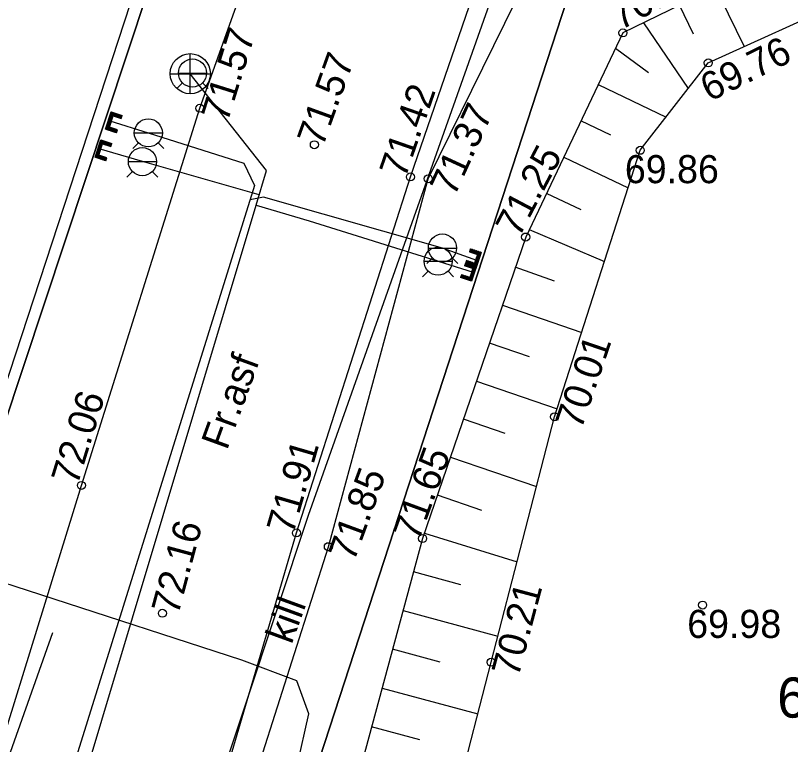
# Model space of a CAD drawing. Extents: x 640815 to 641128, y 6454682 to 6455190.
# Drawn here: x 640915.06 to 640934.37, y 6454902.51 to 6454920.67 of the extents above; entities that cross this region are included whole.
import ezdxf

# ---------------------------------------------------------------- set-up
doc = ezdxf.new("R2010")
doc.units = 0
for name, color, linetype in [('DTRASS', 7, 'Continuous'), ('KKAEV', 7, 'Continuous'), ('KORGUS-EH2000', 7, 'Continuous'), ('KTRASS', 7, 'Continuous'), ('MOOTPIIR', 7, 'Continuous'), ('MPKAABEL', 7, 'Continuous'), ('PIIR', 7, 'Continuous'), ('RELJEEF', 7, 'Continuous'), ('TEE', 7, 'Continuous'), ('VKAEV', 7, 'Continuous'), ('VTRASS', 7, 'Continuous')]:
    doc.layers.add(name, color=color, linetype=linetype)

msp = doc.modelspace()

# ---------------------------------------------------------------- linework, layer by layer
at = {"layer": 'DTRASS'}
for points in [[(640922.355, 6454908.227), (640927.809, 6454923.609), (640930.862, 6454926.188), (640936.29, 6454926.833), (640943.547, 6454922.426), (640944.751, 6454921.105)], [(640916.049, 6454888.849), (640916.298, 6454889.806), (640919.217, 6454898.777), (640922.355, 6454908.227)]]:
    msp.add_lwpolyline(points, dxfattribs=at)
at = {"layer": 'KKAEV'}
for p, q in [((640919.412, 6454918.724), (640919.412, 6454919.724)), ((640918.912, 6454919.224), (640919.912, 6454919.224))]:
    msp.add_line(p, q, dxfattribs=at)
msp.add_circle((640919.412, 6454919.224), 0.5, dxfattribs=at)
at = {"layer": 'KORGUS-EH2000'}
for centre in [(640930.193, 6454920.241), (640932.322, 6454919.493), (640919.651, 6454918.362), (640922.504, 6454917.453), (640930.627, 6454917.315), (640924.9, 6454916.652), (640925.342, 6454916.607), (640927.771, 6454915.155), (640928.491, 6454910.676), (640916.698, 6454908.967), (640922.058, 6454907.784), (640925.202, 6454907.645), (640922.853, 6454907.441), (640932.181, 6454905.987), (640918.717, 6454905.782), (640926.91, 6454904.564)]:
    msp.add_circle(centre, 0.1, dxfattribs=at)
at = {"layer": 'KTRASS'}
for p, q in [((640917.301, 6454917.845), (640917.443, 6454918.272)), ((640917.42, 6454918.202), (640917.512, 6454918.249)), ((640917.426, 6454918.219), (640917.495, 6454918.254)), ((640917.431, 6454918.236), (640917.479, 6454918.26)), ((640917.437, 6454918.253), (640917.462, 6454918.265)), ((640917.442, 6454918.269), (640917.445, 6454918.271)), ((640917.443, 6454918.272), (640917.716, 6454918.181)), ((640917.348, 6454917.868), (640917.467, 6454918.224)), ((640917.358, 6454918.017), (640917.453, 6454918.065)), ((640917.364, 6454918.034), (640917.459, 6454918.082)), ((640917.37, 6454918.051), (640917.465, 6454918.099)), ((640917.375, 6454918.068), (640917.47, 6454918.116)), ((640917.381, 6454918.085), (640917.476, 6454918.132)), ((640917.386, 6454918.101), (640917.481, 6454918.149)), ((640917.392, 6454918.118), (640917.487, 6454918.166)), ((640917.396, 6454917.892), (640917.491, 6454918.177)), ((640917.398, 6454918.135), (640917.579, 6454918.226)), ((640917.403, 6454918.152), (640917.562, 6454918.232)), ((640917.409, 6454918.169), (640917.546, 6454918.237)), ((640917.414, 6454918.185), (640917.529, 6454918.243)), ((640917.467, 6454918.224), (640917.704, 6454918.145)), ((640917.491, 6454918.177), (640917.692, 6454918.11)), ((640917.501, 6454918.173), (640917.596, 6454918.221)), ((640917.518, 6454918.168), (640917.612, 6454918.215)), ((640917.535, 6454918.162), (640917.629, 6454918.21)), ((640917.551, 6454918.156), (640917.646, 6454918.204)), ((640917.568, 6454918.151), (640917.663, 6454918.198)), ((640917.585, 6454918.145), (640917.679, 6454918.193)), ((640917.602, 6454918.14), (640917.696, 6454918.187)), ((640917.618, 6454918.134), (640917.713, 6454918.182)), ((640917.635, 6454918.129), (640917.711, 6454918.167)), ((640917.652, 6454918.123), (640917.706, 6454918.15)), ((640917.669, 6454918.117), (640917.7, 6454918.133)), ((640917.685, 6454918.112), (640917.694, 6454918.116)), ((640917.692, 6454918.11), (640917.716, 6454918.181)), ((640917.302, 6454917.849), (640917.397, 6454917.897)), ((640917.308, 6454917.866), (640917.403, 6454917.914)), ((640917.313, 6454917.841), (640917.408, 6454917.888)), ((640917.314, 6454917.883), (640917.409, 6454917.931)), ((640917.319, 6454917.9), (640917.414, 6454917.947)), ((640917.325, 6454917.916), (640917.42, 6454917.964)), ((640917.33, 6454917.933), (640917.425, 6454917.981)), ((640917.33, 6454917.835), (640917.424, 6454917.883)), ((640917.336, 6454917.95), (640917.431, 6454917.998)), ((640917.342, 6454917.967), (640917.437, 6454918.015)), ((640917.347, 6454917.984), (640917.442, 6454918.031)), ((640917.347, 6454917.829), (640917.441, 6454917.877)), ((640917.585, 6454917.789), (640917.348, 6454917.868)), ((640917.353, 6454918), (640917.448, 6454918.048)), ((640917.363, 6454917.824), (640917.458, 6454917.871)), ((640917.38, 6454917.818), (640917.475, 6454917.866)), ((640917.597, 6454917.825), (640917.396, 6454917.892)), ((640917.574, 6454917.754), (640917.301, 6454917.845)), ((640917.397, 6454917.813), (640917.491, 6454917.86)), ((640917.413, 6454917.807), (640917.508, 6454917.855)), ((640917.43, 6454917.802), (640917.525, 6454917.849)), ((640917.447, 6454917.796), (640917.541, 6454917.844)), ((640917.464, 6454917.79), (640917.558, 6454917.838)), ((640917.48, 6454917.785), (640917.575, 6454917.832)), ((640917.497, 6454917.779), (640917.592, 6454917.827)), ((640917.514, 6454917.774), (640917.594, 6454917.814)), ((640917.531, 6454917.768), (640917.588, 6454917.797)), ((640917.547, 6454917.763), (640917.582, 6454917.78)), ((640917.564, 6454917.757), (640917.577, 6454917.763)), ((640917.574, 6454917.754), (640917.597, 6454917.825)), ((640926.293, 6454914.571), (640926.269, 6454914.499)), ((640926.269, 6454914.499), (640926.471, 6454914.432)), ((640926.353, 6454914.551), (640926.273, 6454914.51)), ((640926.369, 6454914.545), (640926.275, 6454914.498)), ((640926.336, 6454914.556), (640926.278, 6454914.527)), ((640926.281, 6454914.535), (640926.518, 6454914.456)), ((640926.319, 6454914.562), (640926.284, 6454914.544)), ((640926.302, 6454914.567), (640926.29, 6454914.561)), ((640926.386, 6454914.539), (640926.291, 6454914.492)), ((640926.293, 6454914.571), (640926.566, 6454914.48)), ((640926.403, 6454914.534), (640926.308, 6454914.486)), ((640926.419, 6454914.528), (640926.325, 6454914.481)), ((640926.436, 6454914.523), (640926.342, 6454914.475)), ((640926.453, 6454914.517), (640926.358, 6454914.47)), ((640926.47, 6454914.512), (640926.375, 6454914.464)), ((640926.471, 6454914.432), (640926.376, 6454914.148)), ((640926.486, 6454914.506), (640926.392, 6454914.458)), ((640926.518, 6454914.456), (640926.4, 6454914.1)), ((640926.503, 6454914.5), (640926.409, 6454914.453)), ((640926.566, 6454914.48), (640926.423, 6454914.053)), ((640926.52, 6454914.495), (640926.425, 6454914.447)), ((640926.536, 6454914.391), (640926.441, 6454914.343)), ((640926.537, 6454914.489), (640926.442, 6454914.442)), ((640926.542, 6454914.408), (640926.447, 6454914.36)), ((640926.547, 6454914.425), (640926.452, 6454914.377)), ((640926.553, 6454914.442), (640926.458, 6454914.394)), ((640926.553, 6454914.484), (640926.459, 6454914.436)), ((640926.558, 6454914.458), (640926.463, 6454914.411)), ((640926.564, 6454914.475), (640926.469, 6454914.427)), ((640926.174, 6454914.215), (640926.15, 6454914.144)), ((640926.231, 6454914.196), (640926.155, 6454914.157)), ((640926.215, 6454914.201), (640926.161, 6454914.174)), ((640926.198, 6454914.207), (640926.166, 6454914.191)), ((640926.181, 6454914.212), (640926.172, 6454914.208)), ((640926.376, 6454914.148), (640926.174, 6454914.215)), ((640926.474, 6454914.206), (640926.379, 6454914.158)), ((640926.48, 6454914.223), (640926.385, 6454914.175)), ((640926.486, 6454914.24), (640926.391, 6454914.192)), ((640926.491, 6454914.257), (640926.396, 6454914.209)), ((640926.497, 6454914.273), (640926.402, 6454914.226)), ((640926.502, 6454914.29), (640926.407, 6454914.242)), ((640926.508, 6454914.307), (640926.413, 6454914.259)), ((640926.514, 6454914.324), (640926.419, 6454914.276)), ((640926.519, 6454914.341), (640926.424, 6454914.293)), ((640926.525, 6454914.357), (640926.43, 6454914.31)), ((640926.53, 6454914.374), (640926.435, 6454914.326)), ((640926.423, 6454914.053), (640926.15, 6454914.144)), ((640926.248, 6454914.19), (640926.154, 6454914.143)), ((640926.4, 6454914.1), (640926.162, 6454914.179)), ((640926.265, 6454914.185), (640926.17, 6454914.137)), ((640926.281, 6454914.179), (640926.187, 6454914.131)), ((640926.298, 6454914.173), (640926.204, 6454914.126)), ((640926.315, 6454914.168), (640926.22, 6454914.12)), ((640926.332, 6454914.162), (640926.237, 6454914.115)), ((640926.348, 6454914.157), (640926.254, 6454914.109)), ((640926.365, 6454914.151), (640926.271, 6454914.104)), ((640926.469, 6454914.189), (640926.287, 6454914.098)), ((640926.463, 6454914.173), (640926.304, 6454914.092)), ((640926.458, 6454914.156), (640926.321, 6454914.087)), ((640926.452, 6454914.139), (640926.338, 6454914.081)), ((640926.446, 6454914.122), (640926.354, 6454914.076)), ((640926.441, 6454914.105), (640926.371, 6454914.07)), ((640926.435, 6454914.088), (640926.388, 6454914.065)), ((640926.43, 6454914.072), (640926.404, 6454914.059)), ((640926.424, 6454914.055), (640926.421, 6454914.053))]:
    msp.add_line(p, q, dxfattribs=at)
for points in [[(640917.408, 6454918.046), (640918.366, 6454917.749), (640920.745, 6454916.991), (640921.01, 6454916.435), (640915.073, 6454897.408)], [(640926.557, 6454914.569), (640925.696, 6454914.881), (640921.236, 6454916.148), (640920.901, 6454916.085)]]:
    msp.add_lwpolyline(points, dxfattribs=at)
at = {"layer": 'MOOTPIIR'}
msp.add_lwpolyline([(640908.138, 6454891.13), (640918.659, 6454888.035), (640920.844, 6454893.888), (640930.524, 6454887.8), (640947.935, 6454880.905), (640954.271, 6454861.33), (640999.486, 6454841.509), (641012.57, 6454868.75), (641003.35, 6454874.974), (640953.793, 6454922.43), (640945.065, 6454930.788), (640935.397, 6454934.349), (640927.573, 6454933.76), (640919.868, 6454926.933)], close=True, dxfattribs=at)
at = {"layer": 'MPKAABEL'}
msp.add_lwpolyline([(640920.405, 6454895.856), (640920.11, 6454895.837), (640919.874, 6454896.294), (640920.566, 6454897.783), (640922.072, 6454901.985), (640922.367, 6454903.275), (640922.07, 6454904.098), (640920.695, 6454904.616), (640915.689, 6454906.238), (640914.088, 6454906.757), (640913.829, 6454906.702)], dxfattribs=at)
at = {"layer": 'PIIR'}
for points in [[(640922.28, 6454941.81), (640923.52, 6454936.86), (640913.7, 6454907.27), (640875.6, 6454919.26), (640892.37, 6454970.28)], [(640920.55, 6454895.76), (640929.9, 6454924.45), (640936.38, 6454926.17), (640968.56, 6454897.18), (640962.18, 6454880.16)]]:
    msp.add_lwpolyline(points, close=True, dxfattribs=at)
msp.add_lwpolyline([(640875.14, 6454793.48), (640885.26, 6454821.73), (640895.26, 6454850.07), (640904.55, 6454878.61), (640913.7, 6454907.27), (640923.52, 6454936.86), (640922.28, 6454941.81), (640936.38, 6454926.17), (640929.9, 6454924.45), (640920.55, 6454895.76), (640911.95, 6454869.07), (640902.82, 6454841.42), (640894.7, 6454818.77), (640897.3, 6454813.22), (640932.2, 6454800.15), (640960.44, 6454789.58)], dxfattribs=at)
msp.add_lwpolyline([(640875.14, 6454793.48), (640885.26, 6454821.73), (640895.26, 6454850.07), (640904.55, 6454878.61), (640913.7, 6454907.27), (640923.52, 6454936.86), (640922.28, 6454941.81), (640936.38, 6454926.17), (640929.9, 6454924.45), (640920.55, 6454895.76), (640911.95, 6454869.07), (640902.82, 6454841.42), (640894.7, 6454818.77), (640897.3, 6454813.22), (640932.2, 6454800.15), (640960.44, 6454789.58)], dxfattribs=at)
at = {"layer": 'RELJEEF'}
for p, q in [((640932.503, 6454921.369), (640933.22, 6454919.9)), ((640931.958, 6454920.205), (640931.605, 6454920.93)), ((640930.706, 6454920.491), (640931.822, 6454918.851)), ((640930.831, 6454919.244), (640930.008, 6454919.854)), ((640929.579, 6454918.951), (640931.272, 6454918.144)), ((640929.896, 6454917.692), (640929.149, 6454918.048)), ((640928.719, 6454917.145), (640930.326, 6454916.38)), ((640929.153, 6454915.831), (640928.289, 6454916.242)), ((640927.859, 6454915.339), (640929.737, 6454914.548)), ((640928.49, 6454914.055), (640927.513, 6454914.402)), ((640927.19, 6454913.456), (640929.168, 6454912.779)), ((640927.864, 6454912.168), (640926.866, 6454912.51)), ((640926.542, 6454911.563), (640928.555, 6454910.875)), ((640927.256, 6454910.263), (640926.219, 6454910.617)), ((640925.895, 6454909.671), (640928.041, 6454908.937)), ((640926.681, 6454908.345), (640925.571, 6454908.725)), ((640925.248, 6454907.779), (640927.556, 6454907.061)), ((640926.151, 6454906.493), (640924.978, 6454906.816)), ((640924.716, 6454905.851), (640927.078, 6454905.212)), ((640925.641, 6454904.565), (640924.455, 6454904.886)), ((640924.194, 6454903.92), (640926.577, 6454903.275)), ((640925.13, 6454902.631), (640923.932, 6454902.955))]:
    msp.add_line(p, q, dxfattribs=at)
for points in [[(640936.328, 6454927.088), (640936.461, 6454923.682), (640933.993, 6454922.096), (640930.193, 6454920.241), (640927.771, 6454915.155), (640925.202, 6454907.645), (640923.163, 6454900.113), (640923.579, 6454897.644), (640925.078, 6454895.328), (640927.859, 6454894.245), (640929.114, 6454894.664), (640929.875, 6454895.782), (640933.376, 6454894.569), (640942.677, 6454890.921), (640950.841, 6454887.61), (640953.933, 6454886.677)], [(640953.933, 6454886.677), (640951.078, 6454888.782), (640946.814, 6454890.971), (640940.758, 6454893.867), (640934.254, 6454896.638), (640928.558, 6454898.599), (640927.423, 6454897.752), (640926.471, 6454898.696), (640926.052, 6454901.244), (640926.91, 6454904.564), (640928.491, 6454910.676), (640930.627, 6454917.315), (640932.322, 6454919.493), (640935.77, 6454921.054), (640937.466, 6454922.396), (640937.764, 6454924.092), (640936.328, 6454927.088)]]:
    msp.add_lwpolyline(points, dxfattribs=at)
at = {"layer": 'TEE'}
msp.add_line((640915.978, 6454905.293), (640910.685, 6454890.37), dxfattribs=at)
for points in [[(640913.597, 6454898.934), (640916.698, 6454908.967), (640919.651, 6454918.362), (640922.242, 6454925.623), (640928.66, 6454932.242), (640935.194, 6454933.52), (640947.435, 6454927.233), (640954.027, 6454920.485), (640959.542, 6454915.052), (640967.63, 6454907.48), (640976.686, 6454899.112), (640984.993, 6454891.038), (640993.018, 6454883.219), (640998.603, 6454877.889), (641004.079, 6454872.875), (641006.797, 6454872.103), (641009.728, 6454872.548)], [(640918.896, 6454897.03), (640922.058, 6454907.784), (640924.9, 6454916.652), (640927.306, 6454923.655), (640929.886, 6454926.579), (640935.328, 6454927.673), (640936.998, 6454927.264), (640943.779, 6454923.04), (640950.554, 6454916.904), (640955.604, 6454911.23), (640964.324, 6454903.329), (640972.55, 6454895.374), (640981.825, 6454886.749), (640989.2, 6454879.81), (640995.387, 6454874.078), (641000.743, 6454869.193), (641004.75, 6454862.091), (641001.714, 6454855.496), (640997.113, 6454846.316), (640994.156, 6454841.911)], [(640919.469, 6454896.811), (640922.853, 6454907.441), (640925.342, 6454916.607), (640928.611, 6454923.255), (640931.171, 6454925.314), (640936.622, 6454926.029), (640936.998, 6454927.264)]]:
    msp.add_lwpolyline(points, dxfattribs=at)
at = {"layer": 'VKAEV'}
for p, q in [((640919.117, 6454919.24), (640919.817, 6454919.24)), ((640919.22, 6454918.993), (640919.08, 6454918.853)), ((640919.714, 6454918.993), (640919.854, 6454918.853)), ((640918.016, 6454917.749), (640918.716, 6454917.749)), ((640918.119, 6454917.502), (640917.979, 6454917.362)), ((640918.613, 6454917.502), (640918.753, 6454917.362)), ((640917.869, 6454917.033), (640918.569, 6454917.033)), ((640917.972, 6454916.786), (640917.832, 6454916.646)), ((640918.466, 6454916.786), (640918.606, 6454916.646)), ((640925.346, 6454914.881), (640926.046, 6454914.881)), ((640925.449, 6454914.634), (640925.309, 6454914.494)), ((640925.943, 6454914.634), (640926.083, 6454914.494)), ((640925.239, 6454914.552), (640925.939, 6454914.552)), ((640925.342, 6454914.305), (640925.202, 6454914.165)), ((640925.836, 6454914.305), (640925.976, 6454914.165))]:
    msp.add_line(p, q, dxfattribs=at)
for centre in [(640919.467, 6454919.24), (640918.366, 6454917.749), (640918.219, 6454917.033), (640925.696, 6454914.881), (640925.589, 6454914.552)]:
    msp.add_circle(centre, 0.35, dxfattribs=at)
at = {"layer": 'VTRASS'}
for p, q in [((640917.038, 6454917.148), (640917.181, 6454917.575)), ((640917.086, 6454917.172), (640917.204, 6454917.527)), ((640917.133, 6454917.195), (640917.228, 6454917.48)), ((640917.135, 6454917.438), (640917.316, 6454917.53)), ((640917.141, 6454917.455), (640917.3, 6454917.535)), ((640917.146, 6454917.472), (640917.283, 6454917.541)), ((640917.152, 6454917.489), (640917.266, 6454917.546)), ((640917.157, 6454917.506), (640917.25, 6454917.552)), ((640917.163, 6454917.522), (640917.233, 6454917.557)), ((640917.169, 6454917.539), (640917.216, 6454917.563)), ((640917.174, 6454917.556), (640917.199, 6454917.569)), ((640917.18, 6454917.573), (640917.183, 6454917.574)), ((640917.181, 6454917.575), (640917.453, 6454917.484)), ((640917.204, 6454917.527), (640917.441, 6454917.448)), ((640917.228, 6454917.48), (640917.43, 6454917.413)), ((640917.239, 6454917.476), (640917.333, 6454917.524)), ((640917.255, 6454917.471), (640917.35, 6454917.518)), ((640917.272, 6454917.465), (640917.367, 6454917.513)), ((640917.289, 6454917.46), (640917.383, 6454917.507)), ((640917.306, 6454917.454), (640917.4, 6454917.502)), ((640917.322, 6454917.449), (640917.417, 6454917.496)), ((640917.339, 6454917.443), (640917.434, 6454917.491)), ((640917.356, 6454917.437), (640917.45, 6454917.485)), ((640917.43, 6454917.413), (640917.453, 6454917.484)), ((640917.068, 6454917.237), (640917.163, 6454917.284)), ((640917.073, 6454917.253), (640917.168, 6454917.301)), ((640917.079, 6454917.27), (640917.174, 6454917.318)), ((640917.085, 6454917.287), (640917.18, 6454917.335)), ((640917.09, 6454917.304), (640917.185, 6454917.352)), ((640917.096, 6454917.321), (640917.191, 6454917.368)), ((640917.101, 6454917.337), (640917.196, 6454917.385)), ((640917.107, 6454917.354), (640917.202, 6454917.402)), ((640917.113, 6454917.371), (640917.208, 6454917.419)), ((640917.118, 6454917.388), (640917.213, 6454917.436)), ((640917.124, 6454917.405), (640917.219, 6454917.452)), ((640917.129, 6454917.421), (640917.224, 6454917.469)), ((640917.373, 6454917.432), (640917.449, 6454917.47)), ((640917.389, 6454917.426), (640917.443, 6454917.453)), ((640917.406, 6454917.421), (640917.438, 6454917.437)), ((640917.423, 6454917.415), (640917.432, 6454917.42)), ((640917.311, 6454917.057), (640917.038, 6454917.148)), ((640917.04, 6454917.152), (640917.135, 6454917.2)), ((640917.045, 6454917.169), (640917.14, 6454917.217)), ((640917.051, 6454917.186), (640917.146, 6454917.234)), ((640917.051, 6454917.144), (640917.145, 6454917.191)), ((640917.057, 6454917.203), (640917.152, 6454917.251)), ((640917.062, 6454917.22), (640917.157, 6454917.268)), ((640917.067, 6454917.138), (640917.162, 6454917.186)), ((640917.084, 6454917.133), (640917.178, 6454917.18)), ((640917.323, 6454917.093), (640917.086, 6454917.172)), ((640917.101, 6454917.127), (640917.195, 6454917.175)), ((640917.117, 6454917.122), (640917.212, 6454917.169)), ((640917.335, 6454917.128), (640917.133, 6454917.195)), ((640917.134, 6454917.116), (640917.229, 6454917.164)), ((640917.151, 6454917.11), (640917.245, 6454917.158)), ((640917.168, 6454917.105), (640917.262, 6454917.152)), ((640917.184, 6454917.099), (640917.279, 6454917.147)), ((640917.201, 6454917.094), (640917.296, 6454917.141)), ((640917.218, 6454917.088), (640917.312, 6454917.136)), ((640917.235, 6454917.083), (640917.329, 6454917.13)), ((640917.251, 6454917.077), (640917.331, 6454917.117)), ((640917.268, 6454917.071), (640917.325, 6454917.1)), ((640917.311, 6454917.057), (640917.335, 6454917.128)), ((640917.285, 6454917.066), (640917.32, 6454917.084)), ((640917.301, 6454917.06), (640917.314, 6454917.067)), ((640926.391, 6454914.861), (640926.367, 6454914.79)), ((640926.367, 6454914.79), (640926.568, 6454914.723)), ((640926.45, 6454914.842), (640926.371, 6454914.801)), ((640926.467, 6454914.836), (640926.373, 6454914.788)), ((640926.434, 6454914.847), (640926.376, 6454914.818)), ((640926.379, 6454914.826), (640926.616, 6454914.747)), ((640926.417, 6454914.853), (640926.382, 6454914.835)), ((640926.4, 6454914.858), (640926.387, 6454914.852)), ((640926.484, 6454914.83), (640926.389, 6454914.783)), ((640926.391, 6454914.861), (640926.663, 6454914.771)), ((640926.501, 6454914.825), (640926.406, 6454914.777)), ((640926.517, 6454914.819), (640926.423, 6454914.772)), ((640926.534, 6454914.814), (640926.439, 6454914.766)), ((640926.551, 6454914.808), (640926.456, 6454914.761)), ((640926.567, 6454914.802), (640926.473, 6454914.755)), ((640926.584, 6454914.797), (640926.49, 6454914.749)), ((640926.601, 6454914.791), (640926.506, 6454914.744)), ((640926.663, 6454914.771), (640926.521, 6454914.344)), ((640926.618, 6454914.786), (640926.523, 6454914.738)), ((640926.634, 6454914.78), (640926.54, 6454914.733)), ((640926.651, 6454914.775), (640926.557, 6454914.727)), ((640926.568, 6454914.723), (640926.474, 6454914.438)), ((640926.616, 6454914.747), (640926.497, 6454914.391)), ((640926.6, 6454914.581), (640926.505, 6454914.533)), ((640926.606, 6454914.598), (640926.511, 6454914.55)), ((640926.611, 6454914.615), (640926.516, 6454914.567)), ((640926.617, 6454914.632), (640926.522, 6454914.584)), ((640926.623, 6454914.648), (640926.528, 6454914.601)), ((640926.628, 6454914.665), (640926.533, 6454914.617)), ((640926.634, 6454914.682), (640926.539, 6454914.634)), ((640926.639, 6454914.699), (640926.544, 6454914.651)), ((640926.645, 6454914.716), (640926.55, 6454914.668)), ((640926.651, 6454914.732), (640926.556, 6454914.685)), ((640926.656, 6454914.749), (640926.561, 6454914.701)), ((640926.662, 6454914.766), (640926.567, 6454914.718)), ((640926.272, 6454914.506), (640926.248, 6454914.435)), ((640926.521, 6454914.344), (640926.248, 6454914.435)), ((640926.346, 6454914.481), (640926.251, 6454914.434)), ((640926.329, 6454914.487), (640926.253, 6454914.448)), ((640926.312, 6454914.492), (640926.259, 6454914.465)), ((640926.497, 6454914.391), (640926.26, 6454914.47)), ((640926.296, 6454914.498), (640926.264, 6454914.482)), ((640926.363, 6454914.475), (640926.268, 6454914.428)), ((640926.279, 6454914.503), (640926.27, 6454914.499)), ((640926.474, 6454914.438), (640926.272, 6454914.506)), ((640926.379, 6454914.47), (640926.285, 6454914.422)), ((640926.396, 6454914.464), (640926.302, 6454914.417)), ((640926.413, 6454914.459), (640926.318, 6454914.411)), ((640926.43, 6454914.453), (640926.335, 6454914.406)), ((640926.446, 6454914.448), (640926.352, 6454914.4)), ((640926.463, 6454914.442), (640926.368, 6454914.394)), ((640926.567, 6454914.48), (640926.385, 6454914.389)), ((640926.561, 6454914.463), (640926.402, 6454914.383)), ((640926.555, 6454914.447), (640926.419, 6454914.378)), ((640926.55, 6454914.43), (640926.435, 6454914.372)), ((640926.544, 6454914.413), (640926.452, 6454914.367)), ((640926.539, 6454914.396), (640926.469, 6454914.361)), ((640926.572, 6454914.497), (640926.477, 6454914.449)), ((640926.578, 6454914.514), (640926.483, 6454914.466)), ((640926.583, 6454914.531), (640926.488, 6454914.483)), ((640926.589, 6454914.547), (640926.494, 6454914.5)), ((640926.595, 6454914.564), (640926.5, 6454914.516)), ((640926.533, 6454914.379), (640926.486, 6454914.355)), ((640926.527, 6454914.363), (640926.502, 6454914.35)), ((640926.522, 6454914.346), (640926.519, 6454914.344))]:
    msp.add_line(p, q, dxfattribs=at)
for points in [[(640912.997, 6454889.714), (640913.444, 6454891.089), (640915.653, 6454897.936), (640921.05, 6454915.95), (640921.309, 6454916.814), (640919.412, 6454919.224)], [(640921.127, 6454916.206), (640918.219, 6454917.033), (640917.145, 6454917.35)], [(640921.05, 6454915.95), (640922.372, 6454915.559), (640925.589, 6454914.552), (640926.459, 6454914.278)]]:
    msp.add_lwpolyline(points, dxfattribs=at)

# ---------------------------------------------------------------- texts
at = {"layer": 'KORGUS-EH2000'}
for s, rotation, p in [(' 70.94', 29.579, (640929.909, 6454920.162)), (' 71.57', 72.5263, (640920.261, 6454917.741)), (' 69.76', 26.2551, (640932.117, 6454918.4)), (' 71.57', 70.0913, (640922.625, 6454917.132)), (' 71.42', 70.8208, (640924.682, 6454916.346)), (' 71.37', 65.2774, (640925.886, 6454915.903)), (' 71.25', 62.1902, (640927.484, 6454914.888)), (' 70.01', 71.0673, (640929.071, 6454910.087)), (' 72.06', 72.8209, (640916.523, 6454908.698)), (' 71.91', 73.8055, (640921.9, 6454907.471)), (' 71.65', 69.8628, (640925.013, 6454907.309)), (' 71.85', 69.8206, (640923.401, 6454906.796)), (' 72.16', 74.954, (640919.041, 6454905.463)), (' 70.21', 75.0845, (640927.52, 6454903.915))]:
    msp.add_text(s, height=0.7, rotation=rotation, dxfattribs=at).set_placement(p)
for s, p in [(' 69.86', (640929.983, 6454916.496)), (' 69.98', (640931.537, 6454905.168))]:
    msp.add_text(s, height=0.7, dxfattribs=at).set_placement(p)
at = {"layer": 'PIIR'}
msp.add_text('69403:004:0133', height=1, dxfattribs=at).set_placement((640934.04, 6454903.183))
at = {"layer": 'TEE'}
for s, p in [('Fr.asf', (640920.325, 6454909.822)), ('kill', (640921.936, 6454904.988))]:
    msp.add_text(s, height=0.7, rotation=69.991, dxfattribs=at).set_placement(p)

doc.saveas('drawing.dxf')
